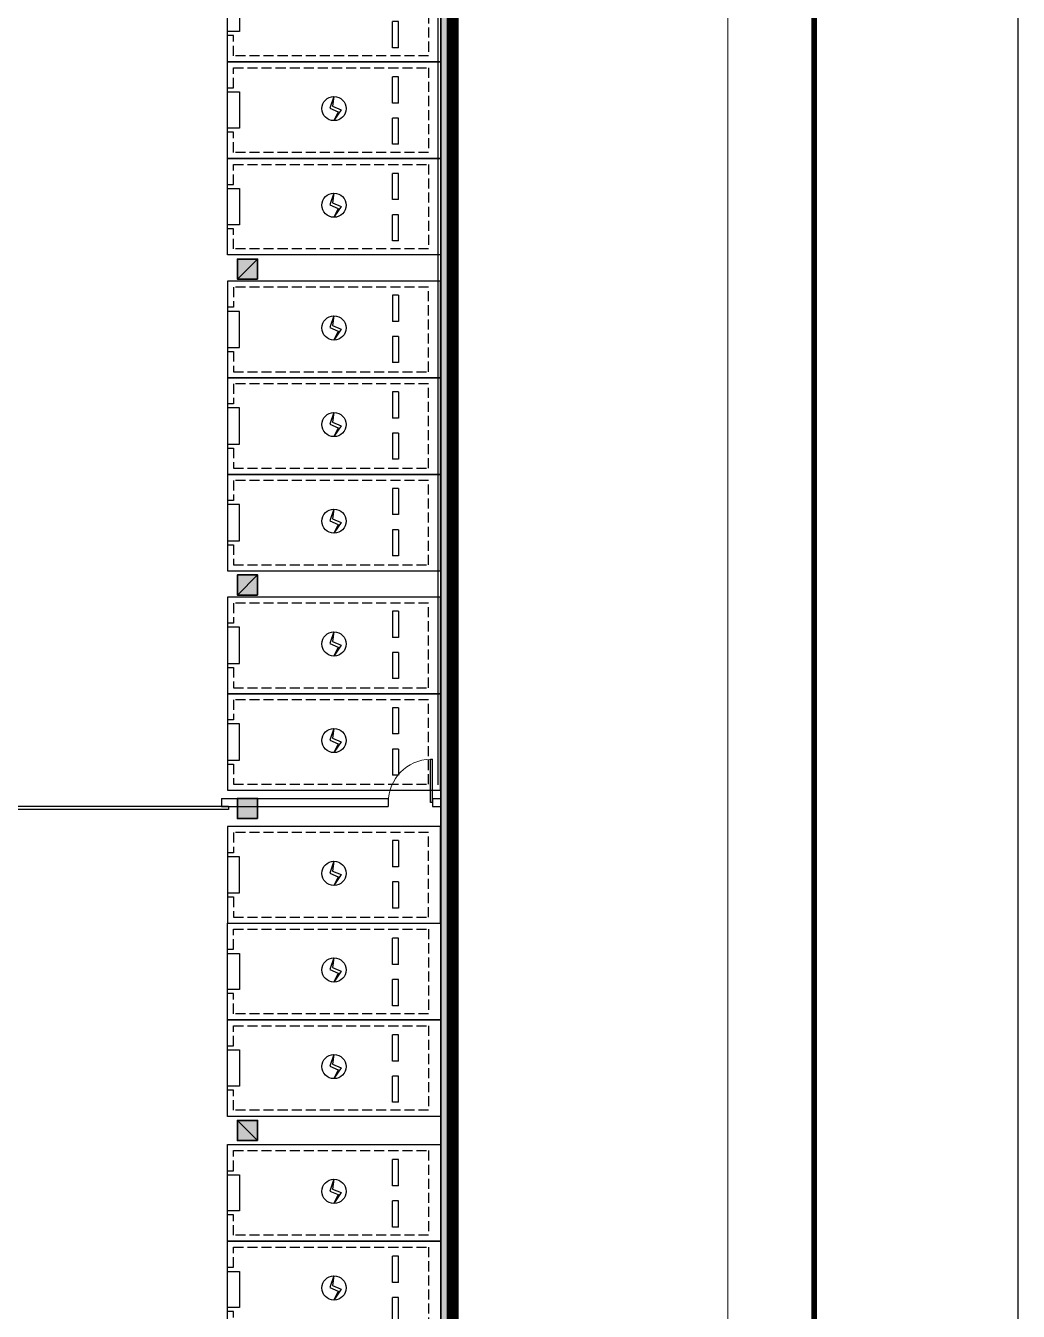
# Model space of a CAD drawing. Extents: x 512858 to 514372, y -232486 to -231710.
# Drawn here: x 512968.91 to 512993.57, y -232116.49 to -232084.55 of the extents above; entities that cross this region are included whole.
import ezdxf

# ---------------------------------------------------------------- set-up
doc = ezdxf.new("R2010")
doc.units = 0
doc.header["$LTSCALE"] = 1000
for name, pattern in [('CENTER', [2, 1.25, -0.25, 0.25, -0.25]), ('DASH', [0.35, 0.25, -0.1]), ('新块$0$__DASH', [0.35, 0.25, -0.1]), ('新块$0$DASH', [0.35, 0.25, -0.1])]:
    doc.linetypes.add(name, pattern=pattern)
doc.layers.get('0').update_dxf_attribs({"color": 252})
for name, color, linetype in [('_0', 252, 'Continuous'), ('A-ANNO-HATC-PATT', 252, 'Continuous'), ('A-COLU-CONC', 252, 'Continuous'), ('A-DOOR-FIRE', 252, 'Continuous'), ('A-WALL-BLOK', 252, 'Continuous'), ('AA-WALL', 252, 'Continuous'), ('AD-普通车位', 252, 'Continuous'), ('B1F_车位$0$A-PARK-W', 252, 'Continuous'), ('PUB_HATCH', 252, 'Continuous'), ('ROAD_DOTE', 252, 'CENTER'), ('WALL', 252, 'Continuous'), ('新块$0$A-PARK-D', 252, 'Continuous'), ('新块$0$AD-普通车位', 252, '新块$0$DASH')]:
    doc.layers.add(name, color=color, linetype=linetype)
for name, color, linetype, lineweight in [('s-colu-cons', 252, 'Continuous', 35), ('S-COLU-HATC', 252, 'Continuous', 25), ('S-WALL', 252, 'Continuous', 35), ('S-WALL-HATC', 252, 'Continuous', 25), ('图廓', 252, 'Continuous', 9), ('面积-不计容-地下室-1', 4, 'Continuous', 0)]:
    doc.layers.add(name, color=color, linetype=linetype, lineweight=lineweight)
doc.layers.add('打印图框', color=252, linetype='Continuous', plot=False)

# ---------------------------------------------------------------- blocks, each defined once
blk = doc.blocks.new('新块$0$A$C0EC85F9A')
at = {"layer": '新块$0$A-PARK-D'}
for p, q in [((1025, 1200), (375, 1200)), ((375, 1050), (375, 1200)), ((1025, 1050), (375, 1050)), ((1025, 1050), (1025, 1200)), ((2050, 1200), (1400, 1200)), ((1400, 1050), (1400, 1200)), ((2050, 1050), (1400, 1050)), ((2050, 1050), (2050, 1200))]:
    blk.add_line(p, q, dxfattribs=at)
for points in [[(2400, 0), (2400, 5300), (0, 5300), (0, 0)], [(750, 5000), (1650, 5000), (1650, 5300), (750, 5300)]]:
    blk.add_lwpolyline(points, close=True, dxfattribs=at)
at = {"layer": '新块$0$A-PARK-D', "linetype": '新块$0$__DASH'}
blk.add_lwpolyline([(650, 5300), (650, 5150), (150, 5150), (150, 300), (2250, 300), (2250, 5150), (1750, 5150), (1750, 5300)], dxfattribs=at)
blk = doc.blocks.new('新块$0$dfghgfhfghg')
at = {"layer": '新块$0$A-PARK-D', "extrusion": (-1.87256e-08, 1.87406e-20, 1), "rotation": 8.24447464e-08}
blk.add_blockref('新块$0$A$C0EC85F9A', (-1200, -2800, 0), dxfattribs=at)
blk = doc.blocks.new('A$C040F5B7D')
at = {"layer": '新块$0$AD-普通车位', "extrusion": (2.15467e-06, 6.25413e-07, -1), "zscale": -1}
blk.add_blockref('新块$0$dfghgfhfghg', (-1200, 2800, 0), dxfattribs=at)
blk = doc.blocks.new('CHEWEI')
at = {"layer": 'AD-普通车位', "extrusion": (0, 0, -1), "xscale": -1, "zscale": -1, "rotation": 270}
for p in [(-641083, 203673, 0), (-641083, 201273, 0), (-641083, 198873, 0), (-641083, 179873, 0), (-641083, 177473, 0), (-641083, 174373, 0), (-641083, 171973, 0)]:
    blk.add_blockref('A$C040F5B7D', p, dxfattribs=at)
at = {"layer": 'AD-普通车位', "extrusion": (0, 0, -1), "zscale": -1, "rotation": 270}
for p in [(-641083, 198223, 0), (-641083, 195823, 0), (-641083, 193423, 0), (-641083, 190373, 0), (-641083, 187973, 0), (-641083, 184673, 0)]:
    blk.add_blockref('A$C040F5B7D', p, dxfattribs=at)
blk = doc.blocks.new('电动车')
at = {"layer": 'B1F_车位$0$A-PARK-W'}
for points in [[(625881, 295772), (625779, 295480), (625984, 295390), (625881, 295172)], [(625881, 295772), (625845, 295530), (626058, 295440), (625881, 295172)]]:
    blk.add_lwpolyline(points, dxfattribs=at)
blk.add_circle((625881, 295472), 300, dxfattribs=at)
blk = doc.blocks.new('A$C5B776904')
at = {"layer": 'S-COLU-HATC'}
for points in [[(106219, -24450), (106219, -23950), (105719, -23950), (105719, -24450)], [(106219, -32300), (106219, -31800), (105719, -31800), (105719, -32300)], [(106219, -37850), (106219, -37350), (105719, -37350), (105719, -37850)], [(106219, -45850), (106219, -45350), (105719, -45350), (105719, -45850)]]:
    blk.add_hatch(color=256, dxfattribs=at).paths.add_polyline_path(points)
at = {"layer": 'S-WALL-HATC'}
h = blk.add_hatch(color=256, dxfattribs=at)
h.paths.add_polyline_path([(74119, -57391), (74119, -59861), (106019, -59861), (106019, -57400), (111069, -57400), (111069, 0), (0, 0), (0, -54446), (41810, -57391)])
h.paths.add_polyline_path([(41820, -57091), (300, -54166), (300, -300), (110769, -300), (110769, -57100), (105719, -57100), (105719, -59561), (74419, -59561), (74419, -57091)], flags=16)
at = {"linetype": 'ByBlock'}
for p, q in [((105719, -24450), (106219, -23950)), ((105719, -32300), (106219, -31800)), ((106219, -45850), (105719, -45350))]:
    blk.add_line(p, q, dxfattribs=at)
at = {"layer": 's-colu-cons'}
for points in [[(106219, -24450), (106219, -23950), (105719, -23950), (105719, -24450)], [(106219, -32300), (106219, -31800), (105719, -31800), (105719, -32300)], [(106219, -37850), (106219, -37350), (105719, -37350), (105719, -37850)], [(106219, -45850), (106219, -45350), (105719, -45350), (105719, -45850)]]:
    blk.add_lwpolyline(points, close=True, dxfattribs=at)
at = {"layer": 'S-WALL'}
blk.add_lwpolyline([(41810, -57391), (0, -54446), (0, 0), (111069, 0), (111069, -57400), (106019, -57400), (106019, -59861), (74119, -59861), (74119, -57391)], close=True, dxfattribs=at)
blk.add_lwpolyline([(41824, -57091), (300, -54166), (300, -300), (110769, -300), (110769, -57100), (105719, -57100), (105719, -59561), (74419, -59561), (74419, -57091), (41817, -57091)], dxfattribs=at)
blk = doc.blocks.new('$DorLib2D$00000126')
at = {"color": 0, "linetype": 'Continuous'}
for p, q in [((-0.532, 0.5), (-0.532, 0.9)), ((0.532, 0.9), (0.532, 0.5))]:
    blk.add_line(p, q, dxfattribs=at)
at = {"color": 0, "linetype": 'DASH'}
for p, q in [((-0.532, 0.9), (0.532, 0.9)), ((-0.532, 0.5), (0.532, 0.5))]:
    blk.add_line(p, q, dxfattribs=at)
blk = doc.blocks.new('$DorLib2D$00000001')
for p, q in [((0.45, 0.975), (0.5, 0.975)), ((0.45, 0), (0.45, 0.975)), ((0.5, 0), (0.5, 0.975)), ((0.5, 0), (0.45, 0))]:
    blk.add_line(p, q)
at = {"lineweight": 13}
blk.add_arc((0.475, 0), 0.975, 91.4693, 180, dxfattribs=at)
blk = doc.blocks.new('B-BZZ')
at = {"layer": 'A-ANNO-HATC-PATT'}
for points in [[(636224, -50678), (636224, -51178), (636724, -51178), (636724, -50678)], [(636224, -58528), (636224, -59028), (636724, -59028), (636724, -58528)], [(636224, -64078), (636224, -64578), (636724, -64578), (636724, -64078)], [(636224, -72078), (636224, -72578), (636724, -72578), (636724, -72078)]]:
    blk.add_hatch(color=256, dxfattribs=at).paths.add_polyline_path(points, flags=17)
at = {"layer": 'A-COLU-CONC'}
for points in [[(636224, -51178), (636724, -51178), (636724, -50678), (636224, -50678)], [(636224, -59028), (636724, -59028), (636724, -58528), (636224, -58528)], [(636224, -64578), (636724, -64578), (636724, -64078), (636224, -64078)], [(636224, -72578), (636724, -72578), (636724, -72078), (636224, -72078)]]:
    blk.add_lwpolyline(points, close=True, dxfattribs=at)

msp = doc.modelspace()

# ---------------------------------------------------------------- hatches: boundary and pattern name
at = {"layer": 'PUB_HATCH'}
msp.add_hatch(color=252, dxfattribs=at).paths.add_polyline_path([(512979.371, -232123.649), (512979.521, -232123.799), (512979.521, -232066.399), (512979.371, -232066.549), (512979.221, -232066.699), (512979.221, -232123.499)], flags=17)

# ---------------------------------------------------------------- linework, layer by layer
at = {"layer": 'A-WALL-BLOK', "color": 252}
for p, q in [((512973.771, -232103.749), (512977.92, -232103.749)), ((512973.771, -232103.949), (512977.92, -232103.949)), ((512979.02, -232103.749), (512979.221, -232103.749)), ((512979.02, -232103.949), (512979.221, -232103.949)), ((512979.221, -232103.749), (512979.221, -232103.949))]:
    msp.add_line(p, q, dxfattribs=at)
for points in [[(512973.771, -232103.749), (512973.771, -232103.949)], [(512977.92, -232103.749), (512977.92, -232103.949)], [(512979.02, -232103.749), (512979.02, -232103.949)]]:
    msp.add_lwpolyline(points, dxfattribs=at)
at = {"layer": 'ROAD_DOTE', "color": 252}
msp.add_line((512979.153, -232082.687), (512979.153, -232103.412), dxfattribs=at)
at = {"layer": 'WALL', "color": 252}
for p, q in [((512979.521, -232123.799), (512979.521, -232066.399)), ((512979.221, -232123.499), (512979.221, -232066.699))]:
    msp.add_line(p, q, dxfattribs=at)
at = {"layer": '图廓', "color": 0, "const_width": 0.143}
msp.add_lwpolyline([(512862.741, -232056.397), (512988.501, -232056.397), (512988.501, -232148.216), (512862.741, -232148.216)], close=True, dxfattribs=at)
at = {"layer": '图廓', "color": 0}
msp.add_lwpolyline([(512864.884, -232058.54), (512986.358, -232058.54), (512986.358, -232146.073), (512864.884, -232146.073)], close=True, dxfattribs=at)
at = {"layer": '打印图框', "color": 6, "ltscale": 0.5}
msp.add_lwpolyline([(512857.603, -232152.311), (512993.573, -232152.311), (512993.573, -232050.342), (512857.603, -232050.342)], close=True, dxfattribs=at)
at = {"layer": '面积-不计容-地下室-1', "linetype": 'DASH', "ltscale": 0.003, "const_width": 0.3}
msp.add_lwpolyline([(512868.452, -232120.845), (512910.262, -232123.789), (512942.571, -232123.789), (512942.571, -232126.259), (512974.471, -232126.259), (512974.471, -232123.799), (512979.521, -232123.799), (512979.521, -232066.399), (512868.452, -232066.399)], close=True, dxfattribs=at)

# ---------------------------------------------------------------- block references
at = {"color": 252, "xscale": 0.001, "yscale": 0.001, "zscale": 0.001}
for name, p in [('CHEWEI', (512338.137, -232289.122)), ('电动车', (512350.689, -232382.084, 0)), ('电动车', (512350.689, -232384.484, 0)), ('电动车', (512350.689, -232387.534, 0)), ('电动车', (512350.689, -232389.934, 0)), ('电动车', (512350.689, -232392.334, 0)), ('电动车', (512350.689, -232395.384, 0)), ('电动车', (512350.689, -232397.784, 0)), ('电动车', (512350.689, -232401.084, 0)), ('电动车', (512350.689, -232403.484, 0)), ('电动车', (512350.689, -232405.884, 0)), ('电动车', (512350.689, -232408.984, 0)), ('电动车', (512350.689, -232411.384, 0))]:
    msp.add_blockref(name, p, dxfattribs=at)
at = {"layer": '_0', "color": 252, "xscale": 0.001, "yscale": 0.001, "zscale": 0.001}
msp.add_blockref('A$C5B776904', (512868.453, -232066.399), dxfattribs=at)
at = {"layer": 'A-DOOR-FIRE', "color": 252, "zscale": 0.2}
for name, p, xscale, yscale in [('$DorLib2D$00000001', (512978.47, -232103.849), 1.1, 1.1), ('$DorLib2D$00000126', (512971.021, -232103.849), -5.5, -0.2)]:
    msp.add_blockref(name, p, dxfattribs=dict(at, xscale=xscale, yscale=yscale))
at = {"layer": 'AA-WALL', "color": 252, "xscale": 0.001, "yscale": 0.001, "zscale": 0.001}
msp.add_blockref('B-BZZ', (512337.947, -232039.671), dxfattribs=at)

doc.saveas('drawing.dxf')
